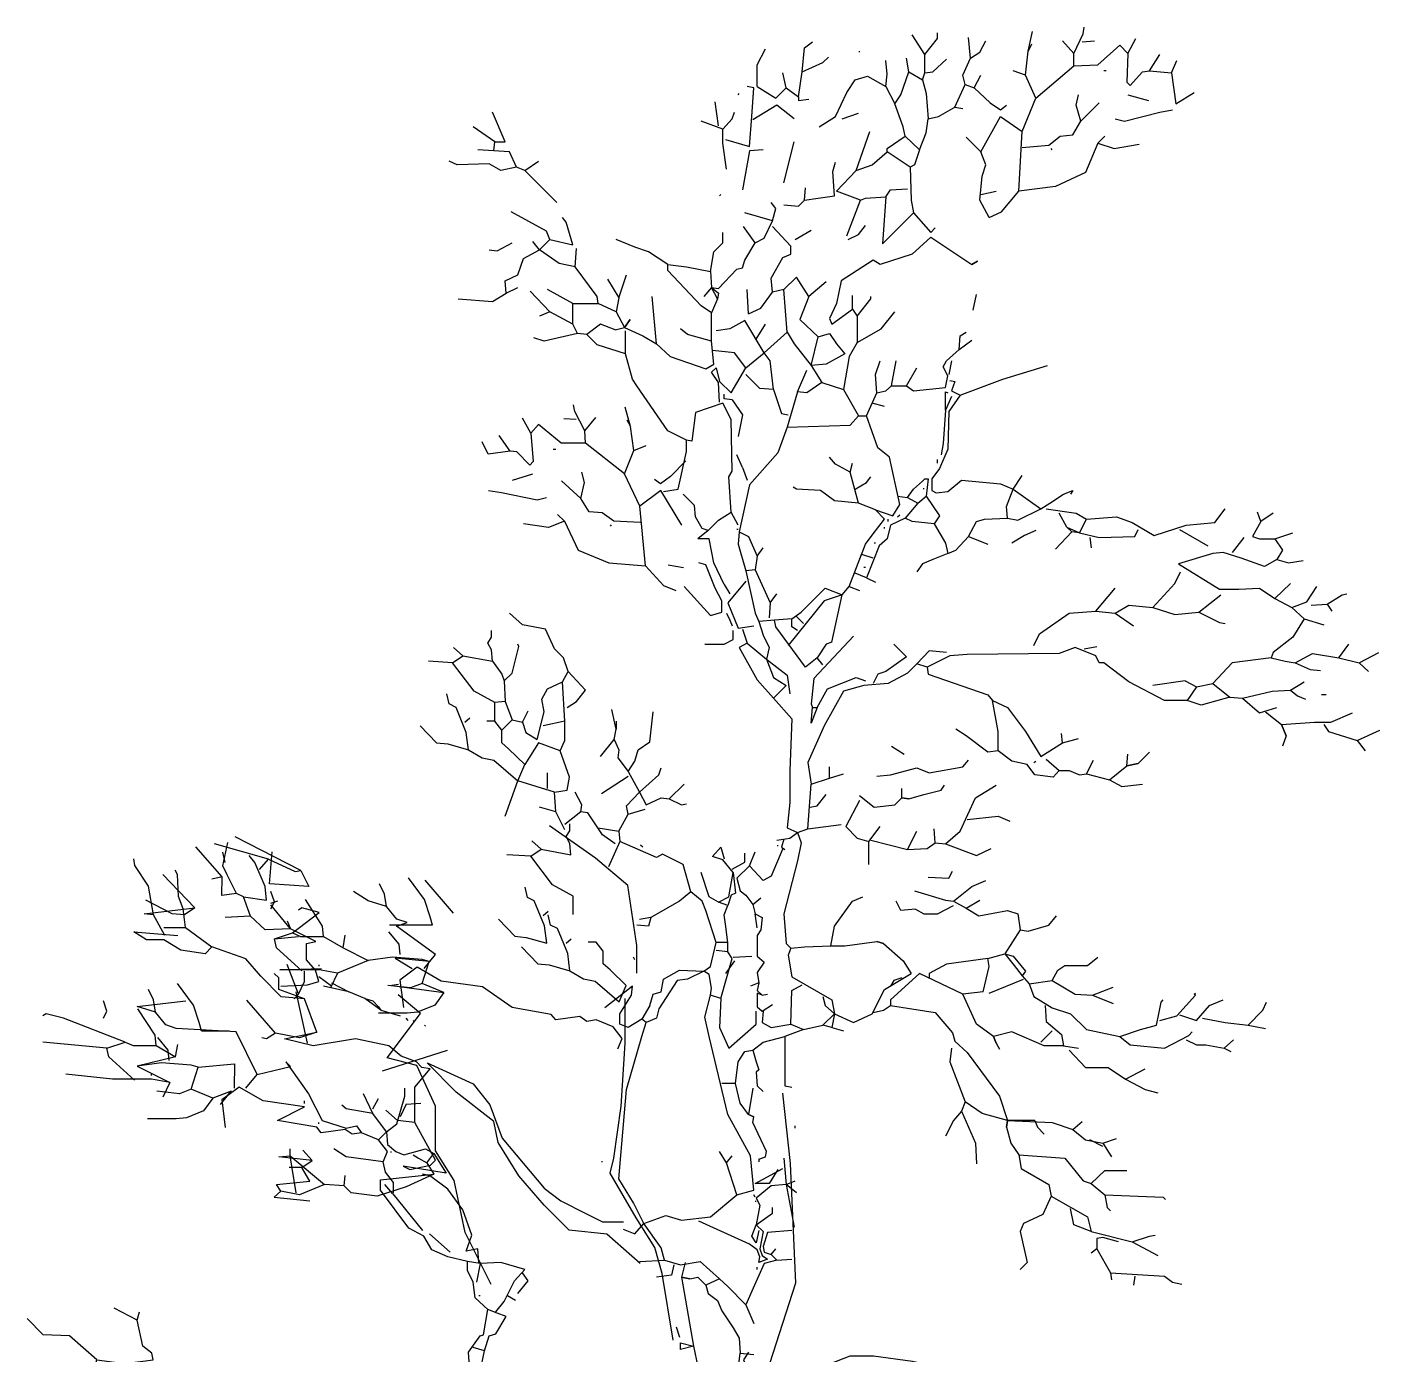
# Model space of a CAD drawing. Header units: metres. Extents: x -4.2 to 3.2, y 0 to 12.2.
# Drawn here: x -3.1 to 2.5, y 6.7 to 12.2 of the extents above; entities that cross this region are included whole.
import ezdxf

# ---------------------------------------------------------------- set-up
doc = ezdxf.new("R2010")
doc.units = ezdxf.units.M

msp = doc.modelspace()

# ---------------------------------------------------------------- linework, layer by layer
at = {"flags": 128}
for points in [[(0.5496, 12.0124), (0.6065, 11.9796), (0.6165, 12.0081), (0.6165, 12.0835), (0.5638, 12.1647)], [(0.6065, 11.9796), (0.6222, 11.9227), (0.6307, 11.8173), (0.6734, 11.8273), (0.7404, 11.8657), (0.7831, 11.9597), (0.7731, 11.9981), (0.8059, 12.0693), (0.7973, 12.1547)], [(0.6165, 12.0835), (0.6692, 12.1505), (0.6692, 12.1732)], [(1.0337, 11.9981), (1.0436, 12.0978), (1.0621, 12.1789)], [(1.233, 12.0878), (1.2714, 12.169), (1.2757, 12.1974)], [(-0.0769, 11.9511), (-0.0769, 12.0408), (-0.0427, 12.1078)], [(0.0427, 11.9454), (0.094, 11.9084), (0.1082, 12.0124), (0.1182, 12.112), (0.1509, 12.1362)], [(0.346, 12.0935), (0.346, 12.0978)], [(0.8059, 12.0693), (0.8443, 12.0935), (0.8685, 12.1405)], [(1.0579, 12.1263), (1.0436, 12.0978)], [(1.0764, 11.9027), (1.233, 12.0366), (1.233, 12.0878), (1.186, 12.1405)], [(1.233, 12.0366), (1.3326, 12.0408), (1.4238, 12.122), (1.4565, 12.0878), (1.4893, 12.1505)], [(1.2672, 12.1362), (1.3184, 12.1405)], [(0.1082, 12.0124), (0.1936, 12.0508), (0.2178, 12.0736)], [(0.1794, 11.7846), (0.2463, 11.8273), (0.2933, 11.9269), (0.3275, 11.9796), (0.3787, 11.9938), (0.4556, 11.9511), (0.4599, 12.0024), (0.4556, 12.0593)], [(0.4556, 11.9511), (0.4926, 11.8799), (0.5168, 11.917), (0.5496, 12.0124), (0.541, 12.0693)], [(0.6165, 12.0081), (0.6492, 12.0124), (0.7062, 12.065)], [(1.4565, 12.0878), (1.4522, 11.9696), (1.4665, 11.9554), (1.5177, 12.0124), (1.5462, 12.0166), (1.5889, 12.0835)], [(1.5462, 12.0166), (1.6373, 12.0081), (1.6601, 12.0593)], [(-0.0769, 11.9511), (0, 11.9027), (0.0427, 11.9454), (0.0285, 12.0081)], [(0.7831, 11.9597), (0.8201, 11.9454), (0.8486, 11.9981)], [(0.9297, 11.8273), (1.0194, 11.766), (1.0764, 11.9027), (1.0337, 11.9981), (0.9824, 12.0166)], [(1.3668, 12.0166), (1.3569, 12.0166)], [(1.6373, 12.0081), (1.6558, 11.8799), (1.7313, 11.9269)], [(-0.2093, 11.7319), (-0.1096, 11.7034), (-0.0997, 11.8273), (-0.0911, 11.9454), (-0.1196, 11.9511)], [(0.8201, 11.9454), (0.887, 11.8842), (0.9297, 11.8557), (0.9539, 11.8743)], [(-0.2378, 11.7888), (-0.252, 11.8885)], [(-0.1566, 11.917), (-0.1523, 11.9227)], [(0.0755, 11.8173), (0.0043, 11.8743), (-0.0954, 11.813)], [(0.094, 11.9084), (0.094, 11.8942), (0.1367, 11.8985)], [(0.3317, 11.6037), (0.3987, 11.6279), (0.4599, 11.6806), (0.4599, 11.6949), (0.5353, 11.7461), (0.5268, 11.7846), (0.4926, 11.8799)], [(1.0194, 11.6991), (1.1291, 11.7091), (1.176, 11.7461), (1.2287, 11.7518), (1.2615, 11.8088), (1.243, 11.8743), (1.2529, 11.917)], [(1.2615, 11.8088), (1.3383, 11.8842)], [(1.4565, 11.917), (1.5419, 11.8942)], [(-1.1632, 11.7233), (-1.1205, 11.7233), (-1.1732, 11.8458)], [(-0.2193, 11.7746), (-0.1808, 11.8173), (-0.1709, 11.8458)], [(0.2748, 11.8173), (0.3417, 11.8415)], [(0.5353, 11.7461), (0.5937, 11.6892), (0.6222, 11.7604), (0.6307, 11.8173)], [(0.7404, 11.8657), (0.7731, 11.86)], [(0.8486, 11.6806), (0.9297, 11.8273)], [(1.4038, 11.8173), (1.4423, 11.8088), (1.5889, 11.8458), (1.6416, 11.8557)], [(-1.1675, 11.6849), (-1.1632, 11.7233), (-1.2529, 11.7846)], [(-0.205, 11.6094), (-0.2193, 11.7176), (-0.2193, 11.7746), (-0.309, 11.8088)], [(0.2506, 11.5183), (0.3317, 11.6037), (0.3887, 11.766)], [(0.8827, 11.4101), (0.934, 11.4329), (1.0052, 11.5183), (1.0194, 11.766)], [(0.0327, 11.5525), (0.0755, 11.7233)], [(0.8827, 11.4101), (0.8443, 11.4813), (0.8543, 11.581), (0.8685, 11.6279), (0.8486, 11.6806), (0.7873, 11.7418)], [(1.3326, 11.7176), (1.2814, 11.5952), (1.1575, 11.5382), (1.0052, 11.5183)], [(1.3611, 11.7461), (1.3326, 11.7176), (1.3996, 11.6949), (1.5035, 11.7134)], [(-1.0735, 11.618), (-1.102, 11.6806), (-1.2344, 11.6892)], [(-0.0527, 11.6892), (-0.1096, 11.6849), (-0.1381, 11.524)], [(0.5553, 11.618), (0.4599, 11.6806)], [(0.5937, 11.6892), (0.5738, 11.6279), (0.5553, 11.618), (0.5595, 11.4813), (0.5695, 11.4286), (0.6407, 11.3475), (0.6592, 11.3674)], [(1.1433, 11.6892), (1.139, 11.6949)], [(-0.9069, 11.4713), (-0.9454, 11.5098), (-1.0394, 11.6037), (-1.0735, 11.618), (-1.139, 11.6037), (-1.1874, 11.6322), (-1.3198, 11.6279), (-1.3526, 11.6422)], [(-1.0394, 11.6037), (-0.9824, 11.6422)], [(0.1182, 11.4813), (0.1751, 11.4898), (0.242, 11.4998), (0.2363, 11.5995), (0.2463, 11.6379)], [(-0.2335, 11.4998), (-0.2278, 11.5041)], [(0.0327, 11.4614), (0.094, 11.4571), (0.1182, 11.4813), (0.1224, 11.5325)], [(0.2933, 11.3332), (0.3502, 11.4813), (0.2506, 11.5183)], [(0.3502, 11.4813), (0.3702, 11.4898), (0.4556, 11.4955), (0.4741, 11.524), (0.5453, 11.5283)], [(0.4556, 11.4955), (0.4414, 11.3005), (0.5695, 11.4286)], [(0.8486, 11.5041), (0.9112, 11.5183)], [(-0.9781, 11.2763), (-0.9354, 11.319), (-0.9497, 11.3532), (-1.0963, 11.4329)], [(-0.0854, 11.3047), (-0.0484, 11.3247), (-0.0142, 11.3959), (-0.1281, 11.4286)], [(-0.0142, 11.3959), (0, 11.4471), (-0.0199, 11.4713)], [(-0.9354, 11.319), (-0.84, 11.2962), (-0.8685, 11.3902), (-0.8827, 11.4101)], [(-0.2705, 11.1866), (-0.2662, 11.1197), (-0.2378, 11.1154), (-0.1623, 11.1965), (-0.1381, 11.2008), (-0.1281, 11.2336), (-0.0854, 11.3047), (-0.1338, 11.3717)], [(-0.1139, 11.0114), (-0.0626, 11.0342), (-0.0142, 11.1011), (-0.0199, 11.1581), (0.0285, 11.2435), (0.0612, 11.2578), (0.0612, 11.2905), (-0.0142, 11.3717)], [(0.299, 11.319), (0.3417, 11.3389), (0.3702, 11.3759)], [(-0.2662, 10.8975), (-0.2662, 11.0157), (-0.309, 11.0442), (-0.4471, 11.1908), (-0.4471, 11.215), (-0.5268, 11.2677), (-0.5837, 11.2862), (-0.6606, 11.319)], [(-0.4471, 11.215), (-0.3702, 11.2051), (-0.2705, 11.1866), (-0.2563, 11.2677), (-0.2193, 11.3047), (-0.2193, 11.3475)], [(0.0797, 11.319), (0.1466, 11.3574)], [(0.6407, 11.3289), (0.5638, 11.2578), (0.4314, 11.215), (0.4029, 11.2336), (0.2705, 11.1481), (0.2506, 11.0542), (0.2221, 10.9915), (0.2321, 10.9687), (0.3175, 11.03), (0.3175, 11.0869)], [(0.6407, 11.3289), (0.8115, 11.215), (0.8343, 11.2293), (0.8115, 11.215)], [(-1.3156, 11.0727), (-1.1732, 11.0627), (-1.1162, 11.0969), (-1.1205, 11.1481), (-1.0678, 11.1723), (-1.045, 11.2393), (-0.9781, 11.2763), (-1.0066, 11.3104)], [(-1.1874, 11.2763), (-1.1533, 11.272), (-1.092, 11.3047)], [(-0.84, 11.0542), (-0.7361, 11.0542), (-0.7404, 11.0826), (-0.8315, 11.2051), (-0.897, 11.2193), (-0.9781, 11.2763)], [(-0.8315, 11.2051), (-0.8258, 11.282)], [(-0.6976, 11.1538), (-0.6507, 11.0769), (-0.6179, 11.1723)], [(0.0327, 11.1111), (0.0854, 11.1624)], [(0.1367, 11.0826), (0.0854, 11.1624)], [(0.2079, 11.1439), (0.1367, 11.0826), (0.0997, 10.9872), (0.1751, 10.9161), (0.2221, 10.9303), (0.2506, 10.8876), (0.2848, 10.8449), (0.2079, 10.8022), (0.1466, 10.7979), (0.1894, 10.7267), (0.2791, 10.6982)], [(-1.1162, 11.0969), (-1.0678, 11.1197)], [(-0.9354, 11.02), (-1.0166, 11.1054)], [(-0.84, 10.9687), (-0.84, 11.0542), (-0.9454, 11.1111)], [(-0.2662, 11.1197), (-0.299, 11.0826)], [(-0.2662, 11.1197), (-0.2378, 11.0969), (-0.242, 11.0727), (-0.2662, 11.0157)], [(-0.242, 11.0727), (-0.2662, 11.1197)], [(-0.1139, 11.0114), (-0.1196, 11.1111)], [(0.047, 10.9346), (0.0327, 11.1111), (-0.0142, 11.1011)], [(0.8158, 11.0257), (0.8301, 11.0912)], [(-0.6606, 11.02), (-0.7361, 11.0542)], [(-0.6507, 11.0769), (-0.6606, 11.02), (-0.6265, 10.9545), (-0.6037, 10.9872), (-0.6265, 10.9545), (-0.551, 10.9203), (-0.494, 10.8876), (-0.5126, 11.0826)], [(0.3175, 11.03), (0.336, 11.0015), (0.393, 11.0727), (0.393, 11.0826)], [(-0.8215, 10.9303), (-0.84, 10.9687), (-0.9354, 11.02), (-0.9781, 11.0015)], [(-0.1239, 10.7879), (-0.0484, 10.8491), (-0.1281, 10.983), (-0.1908, 10.9488), (-0.2477, 10.9403)], [(0.336, 11.0015), (0.336, 10.8919), (0.4357, 10.9488), (0.4926, 11.02)], [(-0.4656, 10.2754), (-0.4044, 10.2853), (-0.3702, 10.4419), (-0.3702, 10.4889), (-0.4471, 10.5274), (-0.5752, 10.7125), (-0.5937, 10.7409), (-0.6222, 10.8449), (-0.7404, 10.8833), (-0.7831, 10.926), (-0.8215, 10.9303), (-0.9596, 10.8975), (-1.0023, 10.9118)], [(-0.6649, 10.9445), (-0.7261, 10.9687), (-0.7831, 10.926)], [(-0.6649, 10.9445), (-0.6265, 10.9545)], [(-0.6222, 10.8449), (-0.6222, 10.9403)], [(-0.494, 10.8876), (-0.4371, 10.8349), (-0.2904, 10.7836), (-0.2563, 10.8022), (-0.2662, 10.8975), (-0.3659, 10.926), (-0.3944, 10.9488)], [(-0.0812, 10.9061), (-0.0427, 10.9687)], [(0.047, 10.9346), (-0.0484, 10.8491)], [(0.047, 10.9346), (0.0755, 10.8876), (0.1466, 10.7979)], [(0.541, 10.7125), (0.5695, 10.6925), (0.7019, 10.7068), (0.7119, 10.7552), (0.692, 10.7922), (0.7062, 10.8164), (0.7589, 10.8634), (0.7631, 10.9203), (0.7873, 10.9346)], [(0.1466, 10.7979), (0.1751, 10.9161)], [(0.336, 10.8919), (0.3033, 10.8349), (0.2791, 10.6982), (0.3417, 10.5886), (0.3745, 10.5886), (0.4172, 10.684), (0.4129, 10.7594), (0.4314, 10.8164)], [(0.7589, 10.8634), (0.8115, 10.9018)], [(-0.2335, 10.6455), (-0.2378, 10.7267), (-0.2662, 10.7694), (-0.2477, 10.7879), (-0.2335, 10.731), (-0.1851, 10.684), (-0.1239, 10.7879), (-0.1709, 10.8491), (-0.262, 10.8591)], [(-0.01, 10.6982), (-0.0242, 10.8164), (-0.0484, 10.8491)], [(0.4172, 10.684), (0.4556, 10.6925), (0.4784, 10.7125), (0.4983, 10.8164)], [(0.7261, 10.8164), (0.7162, 10.7594)], [(-0.01, 10.6982), (-0.0669, 10.7025), (-0.1239, 10.7594)], [(0.0897, 10.6883), (0.1281, 10.7779)], [(0.4784, 10.7125), (0.541, 10.7125), (0.5837, 10.7879)], [(0.7204, 10.7352), (0.7404, 10.731), (0.7261, 10.6925), (0.7631, 10.674), (0.9397, 10.7409), (1.1248, 10.7979)], [(-0.01, 10.6982), (0.0228, 10.5986), (0.0513, 10.5929)], [(0.1894, 10.7267), (0.1281, 10.684), (0.0897, 10.6883), (0.047, 10.5416), (0.3075, 10.5501), (0.3417, 10.5886)], [(-0.2805, 10.1145), (-0.2378, 10.1572), (-0.1851, 10.1899), (-0.1951, 10.3366), (-0.1808, 10.3608), (-0.1851, 10.5743), (-0.2193, 10.6413), (-0.3332, 10.6028), (-0.3474, 10.4847), (-0.3702, 10.4889)], [(-0.1808, 10.6555), (-0.2136, 10.6598), (-0.2136, 10.6783)], [(-0.1808, 10.6555), (-0.1381, 10.5929), (-0.1566, 10.5032)], [(0.4499, 10.627), (0.3987, 10.6413)], [(0.7631, 10.674), (0.7162, 10.6071), (0.7119, 10.4505), (0.6777, 10.3708), (0.645, 10.328), (0.645, 10.2796), (0.6635, 10.2711), (0.7119, 10.2754), (0.7688, 10.3223), (0.9297, 10.3081), (0.9824, 10.2853), (1.0194, 10.3423)], [(0.7261, 10.6697), (0.7019, 10.6128), (0.692, 10.4747), (0.6834, 10.4277)], [(0.7019, 10.6128), (0.7019, 10.6883), (0.7119, 10.684)], [(-0.7907, 10.5273), (-0.8325, 10.6068), (-0.838, 10.6351)], [(-0.5878, 10.4461), (-0.6019, 10.5452), (-0.6238, 10.6256)], [(0.4129, 10.1999), (0.4841, 10.1757), (0.5126, 10.2227), (0.4698, 10.4177), (0.4214, 10.4562), (0.3745, 10.5886)], [(-0.7885, 10.4761), (-0.8883, 10.4762), (-0.9827, 10.5535), (-1.014, 10.518), (-1.0494, 10.5792)], [(-0.8268, 10.5743), (-0.8782, 10.5764)], [(-0.6264, 10.349), (-0.7885, 10.4761), (-0.7907, 10.5273), (-0.7459, 10.5819)], [(-0.6173, 10.5731), (-0.6019, 10.5452)], [(0.047, 10.5416), (0.0085, 10.4362), (-0.1096, 10.3038), (-0.1523, 10.1088), (-0.1139, 10.0903), (-0.0769, 10.0091), (-0.0527, 10.0433)], [(-1.1006, 10.4431), (-1.1913, 10.4307), (-1.2162, 10.481)], [(-1.014, 10.518), (-1.0048, 10.4001), (-1.0184, 10.3852), (-1.072, 10.44), (-1.1006, 10.4431), (-1.1461, 10.5081)], [(-0.9214, 10.4506), (-0.9114, 10.451)], [(-0.4767, 10.2797), (-0.5638, 10.2148), (-0.6264, 10.349), (-0.5878, 10.4461), (-0.5373, 10.4667)], [(-0.1381, 10.375), (-0.1381, 10.375), (-0.1623, 10.4277)], [(0.3417, 10.2284), (0.3075, 10.3565), (0.2463, 10.3893), (0.2221, 10.4177)], [(-0.3722, 10.4024), (-0.4365, 10.3384), (-0.4779, 10.3082), (-0.5029, 10.3257)], [(-0.1381, 10.375), (-0.1196, 10.3223)], [(0.3075, 10.3565), (0.3175, 10.3935)], [(0.6692, 10.3935), (0.6692, 10.4078)], [(-1.0068, 10.3473), (-1.0912, 10.3209)], [(-0.8074, 10.2473), (-0.8874, 10.3195)], [(-0.561, 10.148), (-0.6709, 10.1533), (-0.7194, 10.1883), (-0.7723, 10.1918), (-0.8074, 10.2473), (-0.7917, 10.3135), (-0.8034, 10.3558)], [(0.3275, 10.2853), (0.3745, 10.3138), (0.393, 10.3366)], [(0.5026, 10.2568), (0.5453, 10.2512), (0.5695, 10.2853), (0.6065, 10.3181), (0.6165, 10.328), (0.6307, 10.328), (0.6222, 10.2568), (0.6777, 10.1757), (0.6549, 10.1429), (0.7019, 10.0618), (0.7119, 10.0191), (0.7446, 10.0333), (0.7973, 10.0903), (0.8301, 10.1515), (0.8628, 10.1615), (0.9582, 10.1657), (0.9539, 10.2141), (0.9824, 10.2853)], [(-0.95, 10.2499), (-0.9881, 10.2397), (-1.1361, 10.2706), (-1.1892, 10.2783)], [(-0.3895, 10.1366), (-0.4767, 10.2797)], [(-0.2805, 10.1145), (-0.3047, 10.123), (-0.3332, 10.1714), (-0.3374, 10.2184), (-0.3844, 10.2654)], [(0.0655, 9.7486), (0.1039, 9.777), (0.2036, 9.8767), (0.2748, 9.8482), (0.3033, 9.8824), (0.3702, 10.0575), (0.4029, 10.1002), (0.4499, 10.1615), (0.4129, 10.1999), (0.3417, 10.2284), (0.242, 10.2369), (0.1851, 10.2796), (0.0854, 10.2853), (0.0712, 10.2939)], [(0.5453, 10.2512), (0.588, 10.2284), (0.6222, 10.2568)], [(0.6122, 10.2853), (0.6122, 10.2896)], [(0.9824, 10.2853), (1.0963, 10.2042), (1.1333, 10.2284), (1.1903, 10.2654), (1.2287, 10.2796), (1.2187, 10.2654)], [(-0.4123, 9.8649), (-0.4645, 9.8855), (-0.5392, 9.9679), (-0.5638, 10.2148)], [(0.588, 10.2284), (0.5353, 10.1657)], [(0.9582, 10.1657), (1.0009, 10.1572), (1.0963, 10.2042)], [(1.1191, 10.2042), (1.1191, 10.2042), (1.243, 10.1857), (1.2857, 10.1615), (1.4095, 10.1714), (1.475, 10.1472), (1.5661, 10.0945), (1.6986, 10.1373), (1.8167, 10.1472), (1.8594, 10.2042)], [(-0.9044, 10.1806), (-0.8747, 10.1533), (-0.9406, 10.1277), (-1.0452, 10.1419)], [(-0.8747, 10.1533), (-0.8184, 10.0331), (-0.6922, 9.9814), (-0.5392, 9.9679)], [(-0.6843, 10.1328), (-0.6803, 10.1387)], [(-0.1566, 10.1373), (-0.1851, 10.1899)], [(0.6549, 10.1429), (0.5638, 10.1515), (0.5353, 10.1657), (0.4741, 10.1373), (0.4599, 10.0803), (0.4271, 10.0518), (0.3745, 9.9194), (0.4129, 9.9009)], [(0.4641, 10.1515), (0.4641, 10.1615)], [(0.5026, 10.1714), (0.5126, 10.18)], [(1.2045, 10.1287), (1.1718, 10.1857)], [(1.2045, 10.1287), (1.2572, 10.1045), (1.2857, 10.1615)], [(2.0588, 10.1857), (2.0075, 10.1515), (1.9733, 10.0903), (2.0018, 10.0803), (2.0645, 10.0803), (2.1399, 10.1045)], [(2.0075, 10.1515), (1.9933, 10.1899)], [(-0.2805, 10.1145), (-0.2805, 10.1145), (-0.3232, 10.0803)], [(-0.2563, 9.9806), (-0.2563, 9.9806), (-0.2762, 10.0803), (-0.3232, 10.0803)], [(-0.1566, 10.1187), (-0.1623, 10.1187)], [(-0.1523, 10.1088), (-0.1566, 10.0575), (-0.1239, 9.9479)], [(0.4499, 10.123), (0.4499, 10.1287)], [(0.7973, 10.0903), (0.877, 10.0575)], [(1.0764, 10.1145), (1.0294, 10.0945), (0.9767, 10.0618)], [(1.2572, 10.1045), (1.2244, 10.1088), (1.1575, 10.0376)], [(1.2244, 10.1088), (1.2045, 10.1287)], [(1.2572, 10.1045), (1.3383, 10.086), (1.485, 10.0903), (1.4992, 10.1187)], [(1.2999, 10.086), (1.3042, 10.0433)], [(1.6701, 10.1187), (1.7883, 10.0518)], [(1.9363, 10.086), (1.8879, 10.0234)], [(2.0645, 10.0803), (2.0972, 10.0333), (2.073, 9.9949), (2.1214, 9.9806), (2.1826, 9.9906)], [(0.4129, 10.0618), (0.4072, 10.0618)], [(-0.3821, 9.9602), (-0.4453, 9.9718)], [(-0.3801, 9.8824), (-0.2705, 9.7628), (-0.2235, 9.777), (-0.2235, 9.824), (-0.252, 9.8767), (-0.2904, 9.9721), (-0.3189, 9.9806)], [(-0.2136, 9.8909), (-0.2136, 9.8909), (-0.2563, 9.9806)], [(-0.0769, 10.0091), (-0.0854, 9.9522), (-0.0242, 9.8155), (0.0043, 9.8525)], [(0.4029, 10.0006), (0.3559, 10.0148)], [(0.7119, 10.0191), (0.6492, 9.9949), (0.6065, 9.9764), (0.5837, 9.9436)], [(2.073, 9.9949), (2.0218, 9.9664), (1.9264, 10.0006), (1.8509, 10.0234), (1.8082, 10.0191), (1.6658, 9.9764), (1.8367, 9.8724), (1.9164, 9.8724), (2.0018, 9.8767), (2.0645, 9.834), (2.13, 9.8952)], [(-0.0854, 9.9522), (-0.1239, 9.9479), (-0.0854, 9.7728), (-0.0712, 9.7386)], [(0.3745, 9.9194), (0.3275, 9.9379)], [(0.3702, 9.9621), (0.3645, 9.9621)], [(1.3241, 9.7813), (1.4038, 9.7728), (1.4608, 9.8055), (1.5605, 9.7955), (1.6516, 9.8952), (1.6744, 9.9436)], [(-0.2136, 9.8909), (-0.1908, 9.8525)], [(-0.1239, 9.9052), (-0.1993, 9.8155), (-0.1566, 9.7101), (-0.0911, 9.7201)], [(0.3033, 9.8824), (0.346, 9.8667)], [(1.0678, 9.6389), (1.0906, 9.6873), (1.2145, 9.7728), (1.3241, 9.7813), (1.4038, 9.8767)], [(2.0645, 9.834), (2.1357, 9.7955), (2.1969, 9.8198), (2.2396, 9.8824)], [(-0.0242, 9.8155), (-0.0285, 9.7528)], [(0.2321, 9.6532), (0.2748, 9.8482), (0.1993, 9.824), (0.0513, 9.6389)], [(1.5605, 9.7955), (1.6516, 9.7671), (1.7512, 9.777), (1.8409, 9.8482)], [(2.2154, 9.8055), (2.2823, 9.8098), (2.3435, 9.8482), (2.3635, 9.8525)], [(2.2823, 9.8098), (2.3008, 9.7813)], [(-1.0493, 9.3214), (-1.0351, 9.2787), (-0.9881, 9.2502), (-0.9596, 9.3641), (-0.9682, 9.4168), (-0.9454, 9.4595), (-0.8827, 9.488), (-0.86, 9.5307), (-0.8785, 9.5877), (-0.9169, 9.6247), (-0.9539, 9.7058), (-1.0493, 9.7244), (-1.102, 9.7728)], [(-0.205, 9.7728), (-0.1908, 9.7443), (-0.1808, 9.7201)], [(0.1936, 9.5592), (0.1709, 9.5877), (0.1224, 9.5492), (0, 9.7158), (-0.0057, 9.7443), (-0.0712, 9.7386), (-0.0527, 9.6816), (-0.0285, 9.6304), (-0.0384, 9.582), (0.047, 9.5165), (0.057, 9.4396)], [(0.0897, 9.7016), (0.0655, 9.7158), (0.0655, 9.7486), (-0.0057, 9.7443)], [(0.1139, 9.7301), (0.0854, 9.7585)], [(1.4038, 9.7728), (1.4807, 9.7201)], [(1.7512, 9.777), (1.8367, 9.7343), (1.8594, 9.7301)], [(2.1869, 9.7486), (2.1399, 9.6731), (2.0588, 9.6105), (2.0502, 9.5877), (2.1072, 9.5734), (2.1499, 9.5677), (2.2211, 9.6062), (2.3293, 9.5877), (2.372, 9.6446)], [(2.1357, 9.7955), (2.1869, 9.7486), (2.2681, 9.7244)], [(-1.2956, 9.5962), (-1.1732, 9.5734), (-1.1775, 9.6204), (-1.1917, 9.6489), (-1.1775, 9.6731), (-1.1775, 9.7016)], [(-0.2947, 9.6446), (-0.2136, 9.6446), (-0.1765, 9.6631), (-0.1765, 9.7016)], [(-0.1381, 9.7058), (-0.1196, 9.6489), (-0.0384, 9.582), (-0.01, 9.5065), (0.0427, 9.4738)], [(-1.1732, 9.5734), (-1.1347, 9.5208), (-1.1248, 9.4923), (-1.092, 9.525), (-1.0636, 9.6347), (-1.0678, 9.6446)], [(-0.1196, 9.6489), (-0.1523, 9.6304), (-0.0769, 9.4966), (-0.01, 9.4211)], [(0.3218, 9.6774), (0.1566, 9.5023), (0.1466, 9.3969), (0.1509, 9.3827), (0.1709, 9.3827), (0.2136, 9.4595), (0.3317, 9.5065), (0.3702, 9.4923)], [(0.2321, 9.6532), (0.2079, 9.6446), (0.1709, 9.5877)], [(0.541, 9.5919), (0.4884, 9.6446)], [(1.2757, 9.6247), (1.3284, 9.6347)], [(-1.3383, 9.5677), (-1.2956, 9.5962), (-1.3341, 9.6304)], [(0.541, 9.5919), (0.4556, 9.5307), (0.4214, 9.5208), (0.4029, 9.4823)], [(0.7062, 9.6105), (0.635, 9.6162), (0.5837, 9.5635)], [(1.8794, 9.4254), (1.7598, 9.3926), (1.7028, 9.4111), (1.6089, 9.4111), (1.4608, 9.488), (1.3569, 9.5677), (1.3383, 9.5677), (1.3241, 9.5962), (1.2387, 9.6304), (1.1718, 9.6062), (0.7916, 9.6019), (0.7204, 9.5962), (0.6265, 9.5492), (0.6307, 9.5208), (0.877, 9.4353), (0.897, 9.4111), (0.9582, 9.3827), (1.0337, 9.283), (1.0963, 9.1791), (1.186, 9.236), (1.1817, 9.2744)], [(2.0502, 9.5877), (1.8879, 9.5677), (1.8082, 9.4823), (1.8794, 9.4254), (1.9306, 9.4211), (2.0545, 9.4496), (2.13, 9.4538), (2.1869, 9.488)], [(2.3293, 9.5877), (2.4147, 9.5677), (2.4959, 9.6105)], [(-1.1632, 9.3257), (-1.1632, 9.4026), (-1.2486, 9.4496), (-1.3383, 9.5677), (-1.438, 9.5734)], [(-0.8642, 9.3827), (-0.8258, 9.4069), (-0.7888, 9.4538), (-0.86, 9.5307)], [(0.6265, 9.5492), (0.5837, 9.5635), (0.5453, 9.525), (0.4641, 9.4823), (0.3645, 9.4738), (0.2791, 9.4496), (0.1993, 9.3072), (0.1324, 9.1548), (0.1466, 9.0652), (0.2221, 9.0894), (0.2221, 9.1363)], [(2.1499, 9.5677), (2.2111, 9.5393), (2.2538, 9.535)], [(2.4147, 9.5677), (2.4532, 9.5307)], [(-1.1248, 9.4923), (-1.1205, 9.4069), (-1.092, 9.3314), (-1.0493, 9.3214), (-1.0251, 9.3684)], [(-0.8742, 9.3257), (-0.8827, 9.488)], [(0.0427, 9.4738), (-0.01, 9.4211), (0.0655, 9.3357), (0.057, 9.1221), (0.057, 8.9897), (0.047, 8.8843), (0.0897, 8.8658), (0.1324, 8.8801), (0.1466, 9.0652)], [(1.6943, 9.4923), (1.5605, 9.4738)], [(1.6943, 9.4923), (1.7413, 9.4681), (1.8082, 9.4823)], [(1.7413, 9.4681), (1.7028, 9.4111)], [(-1.4722, 9.3072), (-1.4053, 9.236), (-1.3583, 9.2317), (-1.2729, 9.2075), (-1.2814, 9.2787), (-1.3241, 9.3827), (-1.3526, 9.3969), (-1.3625, 9.4396)], [(0.9198, 9.2033), (0.9198, 9.283), (0.897, 9.4111)], [(1.9306, 9.4211), (2.0018, 9.3599), (2.073, 9.3827)], [(2.13, 9.4538), (2.1584, 9.4311), (2.1926, 9.4168)], [(2.278, 9.4353), (2.2581, 9.4353)], [(-1.1205, 9.4069), (-1.1632, 9.4026)], [(-0.7261, 9.1791), (-0.6692, 9.2502), (-0.6606, 9.293), (-0.6791, 9.3741)], [(-0.6692, 9.2502), (-0.6507, 9.2075), (-0.6549, 9.1748), (-0.6122, 9.1178), (-0.5837, 9.1605), (-0.5695, 9.2075), (-0.5225, 9.2403), (-0.5083, 9.3641)], [(0.1709, 9.3827), (0.1466, 9.3172), (0.1509, 9.3827)], [(2.026, 9.3641), (2.0929, 9.3115), (2.2296, 9.3214), (2.2965, 9.3214), (2.3862, 9.3599)], [(-1.2871, 9.3214), (-1.2672, 9.3399)], [(-1.2729, 9.2075), (-1.2159, 9.1748), (-1.1675, 9.1648), (-1.0678, 9.0794), (-1.0394, 9.1463), (-1.1063, 9.2118), (-1.1347, 9.236), (-1.1347, 9.2887), (-1.1632, 9.3257), (-1.196, 9.3257)], [(-1.1347, 9.2887), (-1.092, 9.3314)], [(-0.8927, 9.2033), (-0.8742, 9.246), (-0.8742, 9.3257), (-0.9639, 9.3072)], [(-0.6606, 9.3257), (-0.6606, 9.293)], [(2.0929, 9.3115), (2.1115, 9.2645), (2.0972, 9.2218)], [(2.1115, 9.2645), (2.0929, 9.3115)], [(2.2681, 9.3115), (2.2866, 9.283), (2.4062, 9.246), (2.5001, 9.2887)], [(1.1718, 9.1221), (1.1476, 9.0936), (1.0721, 9.1036), (1.0394, 9.1463), (0.9767, 9.1605), (0.9198, 9.2033), (0.877, 9.1976), (0.7873, 9.2645), (0.7446, 9.293)], [(1.186, 9.236), (1.2529, 9.2545)], [(2.4062, 9.246), (2.4389, 9.2033)], [(-0.9169, 9.0324), (-0.8642, 9.0409), (-0.8543, 9.0936), (-0.8927, 9.2033), (-0.9824, 9.236), (-1.0394, 9.1463)], [(0.4784, 9.2218), (0.5311, 9.189)], [(1.2857, 9.1079), (1.3811, 9.0837), (1.4522, 9.1406), (1.4565, 9.189)], [(1.4522, 9.1406), (1.4992, 9.1506), (1.5462, 9.1976)], [(-0.6122, 9.1178), (-0.5652, 9.0324), (-0.4841, 9.1036), (-0.4755, 9.1321)], [(0.4172, 9.0979), (0.4741, 9.1036), (0.5837, 9.1321), (0.635, 9.1121), (0.7731, 9.1363), (0.7973, 9.1648)], [(1.0678, 9.1548), (1.0764, 9.1605)], [(1.1191, 9.1691), (1.1718, 9.1221), (1.2145, 9.1221), (1.2572, 9.1036), (1.2857, 9.1079), (1.3141, 9.1648)], [(1.4992, 9.1506), (1.4522, 9.1406)], [(-1.1205, 8.9327), (-1.0678, 9.0794)], [(-0.9112, 8.9513), (-0.9169, 9.0324), (-1.0678, 9.0794)], [(-0.9454, 9.0466), (-0.9454, 9.1121)], [(-0.7219, 9.0267), (-0.6122, 9.0979)], [(0.2221, 9.0894), (0.2791, 9.1079)], [(1.3811, 9.0837), (1.4323, 9.0552), (1.5177, 9.0652)], [(-0.8073, 8.9513), (-0.803, 8.9797), (-0.8315, 9.0324)], [(-0.7361, 8.8843), (-0.6507, 8.8701), (-0.6122, 8.9413), (-0.6179, 8.9755), (-0.5652, 9.0324)], [(-0.5652, 9.0324), (-0.5368, 8.9797), (-0.4755, 9.0082), (-0.4414, 9.0039), (-0.3801, 9.0652)], [(0.1424, 8.9698), (0.1709, 8.9755), (0.2079, 9.0224)], [(0.346, 9.0182), (0.4072, 8.9698), (0.4926, 8.9797), (0.5211, 9.0082), (0.5211, 9.0466)], [(0.5211, 9.0082), (0.5496, 9.0039), (0.6122, 9.0224), (0.6834, 9.0409), (0.6976, 9.0609)], [(0.6592, 8.8231), (0.7019, 8.8188), (0.7631, 8.8701), (0.8258, 9.0082), (0.9112, 9.0609)], [(-0.8742, 8.8758), (-0.9112, 8.9513), (-0.9781, 8.9698)], [(-0.6122, 8.9413), (-0.541, 8.9612)], [(-0.4414, 9.0039), (-0.3901, 8.9797), (-0.3702, 8.984)], [(0.346, 8.9982), (0.289, 8.89), (0.336, 8.8416), (0.3844, 8.8274), (0.4314, 8.89)], [(0.5496, 9.0039), (0.5211, 9.0082)], [(-0.6649, 8.8188), (-0.7176, 8.8559), (-0.7788, 8.947), (-0.8073, 8.9513), (-0.8742, 8.8986)], [(0.7916, 8.9185), (0.9198, 8.9327), (0.9682, 8.9128)], [(-0.9714, 8.796), (-0.849, 8.7732), (-0.8532, 8.8202), (-0.8675, 8.8486), (-0.8532, 8.8728), (-0.8532, 8.9013)], [(-0.5753, 8.2834), (-0.5753, 8.3977), (-0.6134, 8.6454), (-0.7469, 8.7597), (-0.9376, 8.8931)], [(-0.6507, 8.8701), (-0.6464, 8.8274)], [(0.0043, 8.8331), (0.057, 8.8416), (0.0897, 8.8658)], [(0.0897, 8.8658), (0.1039, 8.8231), (0.0897, 8.7477), (0.0327, 8.5284), (0.0427, 8.4059), (0.0612, 8.386), (0.1182, 8.3917), (0.2278, 8.396), (0.242, 8.4771), (0.3175, 8.5811), (0.3602, 8.5996)], [(0.1324, 8.8801), (0.2705, 8.8986)], [(0.393, 8.8331), (0.5453, 8.7946), (0.5837, 8.8701)], [(0.5453, 8.7946), (0.6265, 8.7989), (0.6592, 8.8231), (0.6549, 8.8801)], [(-2.2917, 8.6814), (-2.4013, 8.8053)], [(-2.1369, 8.7128), (-2.0998, 8.7555), (-2.3235, 8.8188)], [(-2.2323, 8.6131), (-2.2707, 8.69), (-2.2892, 8.727), (-2.2689, 8.8238)], [(-2.0998, 8.7555), (-1.9902, 8.7042), (-1.966, 8.7085), (-2.238, 8.8473)], [(-1.0141, 8.7675), (-0.9714, 8.796), (-1.0099, 8.8301)], [(-0.3517, 8.6195), (-0.3844, 8.7334), (-0.4698, 8.7761), (-0.494, 8.7619), (-0.561, 8.7904), (-0.6464, 8.8274), (-0.6934, 8.7234)], [(-0.551, 8.8046), (-0.561, 8.8131)], [(-0.2378, 8.5768), (-0.1951, 8.5996), (-0.1765, 8.6992), (-0.2193, 8.7519), (-0.262, 8.7662), (-0.2278, 8.8046), (-0.2136, 8.7562)], [(0.0285, 8.7989), (-0.0199, 8.685), (-0.0527, 8.6665), (-0.1096, 8.7277), (-0.1623, 8.6765), (-0.1481, 8.6238), (-0.1239, 8.6053), (-0.0954, 8.5668), (-0.0626, 8.5953)], [(0.0085, 8.8089), (0.0085, 8.8131)], [(0.0327, 8.8373), (0.0228, 8.8046), (0.037, 8.7946)], [(0.3844, 8.7334), (0.3844, 8.8274)], [(0.7019, 8.8188), (0.8301, 8.7704), (0.8913, 8.7989)], [(-2.5764, 8.5248), (-2.5964, 8.643), (-2.6533, 8.7284), (-2.6576, 8.7569)], [(-2.2792, 8.7413), (-2.2892, 8.784)], [(-2.2038, 8.5989), (-2.1084, 8.5846), (-2.1141, 8.6416), (-2.1568, 8.7413), (-2.1796, 8.7697)], [(-1.966, 8.7085), (-1.9333, 8.6416), (-2.0957, 8.6523), (-2.0857, 8.7847)], [(-0.839, 8.5254), (-0.839, 8.6023), (-0.9244, 8.6493), (-1.0141, 8.7675), (-1.1138, 8.7732)], [(-0.1808, 8.7135), (-0.1281, 8.742), (-0.1281, 8.7804)], [(-0.1096, 8.7277), (-0.0854, 8.7847)], [(-2.4048, 8.5529), (-2.5372, 8.691)], [(-2.5337, 8.4721), (-2.444, 8.4721), (-2.454, 8.549), (-2.4725, 8.6003), (-2.4768, 8.6914), (-2.4867, 8.7099)], [(-2.1753, 8.5192), (-2.2038, 8.5989), (-2.2323, 8.6131), (-2.2935, 8.6046), (-2.2917, 8.6814), (-2.3344, 8.6715)], [(-0.1993, 8.4102), (-0.2093, 8.4857), (-0.2136, 8.5241), (-0.1993, 8.5626), (-0.2378, 8.5768), (-0.2762, 8.5996), (-0.309, 8.6992)], [(-0.1765, 8.6992), (-0.1666, 8.6138), (-0.1851, 8.6053), (-0.1993, 8.5626)], [(0.6307, 8.6807), (0.7162, 8.6765), (0.7304, 8.7049)], [(-1.6116, 8.5594), (-1.6201, 8.6106), (-1.6401, 8.6534)], [(-1.4208, 8.4825), (-1.4308, 8.5167), (-1.455, 8.5879), (-1.5205, 8.6776)], [(-1.3341, 8.5309), (-1.4522, 8.6676)], [(-1.148, 8.5069), (-1.0811, 8.4358), (-1.0341, 8.4315), (-0.9486, 8.4073), (-0.9572, 8.4785), (-0.9999, 8.5824), (-1.0284, 8.5966), (-1.0383, 8.6394)], [(0.5738, 8.6238), (0.7019, 8.5853), (0.7347, 8.5811), (0.8115, 8.6423), (0.8685, 8.6665)], [(-2.5294, 8.4394), (-2.5764, 8.5248), (-2.6149, 8.5291), (-2.4048, 8.5529), (-2.4475, 8.5245), (-2.4987, 8.5287), (-2.6084, 8.5857)], [(-2.0629, 8.5811), (-2.0914, 8.5711)], [(-2.09, 8.5494), (-2.0757, 8.5779), (-2.09, 8.6206)], [(-2.0003, 8.4498), (-1.9675, 8.4355), (-1.8721, 8.4355), (-1.8764, 8.4782), (-1.9476, 8.5879)], [(-1.4565, 8.3031), (-1.4095, 8.3601), (-1.5704, 8.4782), (-1.5262, 8.4925), (-1.5689, 8.5067), (-1.6116, 8.5594), (-1.687, 8.5822), (-1.7483, 8.6206)], [(-0.5225, 8.1497), (-0.5083, 8.1967), (-0.4755, 8.2066), (-0.4656, 8.2579), (-0.3987, 8.2963), (-0.299, 8.292), (-0.2705, 8.3106), (-0.2477, 8.4102), (-0.2904, 8.5426), (-0.3047, 8.5811), (-0.3517, 8.6195), (-0.3987, 8.5811), (-0.5183, 8.5142), (-0.5268, 8.4771), (-0.5752, 8.4814)], [(0.5781, 8.5483), (0.5168, 8.5426), (0.4983, 8.5811)], [(0.7347, 8.5811), (0.7873, 8.5526), (0.8443, 8.5853)], [(-2.0487, 8.2294), (-1.9391, 8.2351), (-1.8921, 8.2493), (-1.9063, 8.2963), (-1.9433, 8.339), (-1.9433, 8.4059), (-1.9048, 8.4138), (-2.0087, 8.4665), (-2.1141, 8.4622), (-2.1753, 8.5192), (-2.2792, 8.5135)], [(-2.023, 8.4992), (-2.0087, 8.4665), (-2.0899, 8.5661)], [(-2.0757, 8.4256), (-2.0003, 8.4498), (-1.8905, 8.5345), (-1.9617, 8.553), (-1.976, 8.5445)], [(-1.0526, 8.3926), (-0.9857, 8.3214), (-0.9387, 8.3172), (-0.8533, 8.293), (-0.8618, 8.3641), (-0.9045, 8.4681), (-0.933, 8.4823), (-0.943, 8.525)], [(-0.9629, 8.5212), (-0.9429, 8.5397)], [(-0.5183, 8.5142), (-0.5652, 8.5056)], [(-0.0954, 8.5668), (-0.0854, 8.5284), (-0.057, 8.5142), (-0.0626, 8.4629), (-0.0769, 8.4387), (-0.0769, 8.3533), (-0.0484, 8.3291), (-0.0769, 8.2863), (-0.0712, 8.2436), (-0.0769, 8.2109), (-0.057, 8.1924), (-0.0342, 8.1967)], [(-0.0769, 8.4714), (-0.0854, 8.5284)], [(0.5781, 8.5483), (0.6122, 8.5284), (0.6692, 8.5284), (0.7347, 8.5626)], [(0.7873, 8.5526), (0.84, 8.5198), (0.9582, 8.5426), (1.0009, 8.5284), (1.0109, 8.4629), (1.0436, 8.4572), (1.1291, 8.4814), (1.1618, 8.5198)], [(-2.444, 8.4721), (-2.3344, 8.3924)], [(-1.4208, 8.4825), (-1.5989, 8.4825)], [(1.0109, 8.4629), (0.9482, 8.3632), (0.9824, 8.3533), (1.0337, 8.292), (1.0194, 8.2721), (1.0479, 8.2394), (1.1433, 8.2536), (1.1675, 8.2963), (1.196, 8.3148), (1.2899, 8.3148), (1.3326, 8.349)], [(-1.9005, 8.0393), (-1.9518, 8.1774), (-2.0472, 8.186), (-2.1326, 8.2714), (-2.1938, 8.3426), (-2.3344, 8.3924), (-2.3629, 8.3639), (-2.4625, 8.3782), (-2.5337, 8.4209), (-2.6049, 8.4209), (-2.6576, 8.4536), (-2.4759, 8.439)], [(-1.9618, 8.2931), (-2.0672, 8.3885), (-2.0757, 8.4256), (-1.976, 8.4348)], [(-1.8721, 8.4355), (-1.791, 8.3885), (-1.7824, 8.4398)], [(-1.5546, 8.3601), (-1.5589, 8.4028), (-1.6016, 8.454)], [(-0.8675, 8.4069), (-0.8476, 8.4254)], [(-0.8533, 8.293), (-0.7963, 8.2602), (-0.7479, 8.2502), (-0.6483, 8.1648), (-0.6198, 8.2317), (-0.6867, 8.2972), (-0.7152, 8.3214), (-0.7152, 8.3741), (-0.7437, 8.4111), (-0.7764, 8.4111)], [(-0.1993, 8.3718), (-0.1993, 8.4102), (-0.2477, 8.4102)], [(0.2278, 8.396), (0.2848, 8.396), (0.4172, 8.4145), (0.4456, 8.4059), (0.5268, 8.3348), (0.5595, 8.2821)], [(0.4456, 8.4059), (0.4172, 8.4145)], [(-1.4635, 8.2405), (-1.435, 8.3316), (-1.4635, 8.3401), (-1.5874, 8.3501), (-1.687, 8.3359), (-1.8152, 8.2832), (-1.8437, 8.222)], [(-1.791, 8.3885), (-1.687, 8.3359)], [(-1.435, 8.3316), (-1.5761, 8.3458), (-1.5049, 8.3031)], [(-0.5837, 8.339), (-0.5894, 8.349)], [(-0.2278, 8.1781), (-0.1808, 8.3433), (-0.1993, 8.3718), (-0.2477, 8.3775)], [(-0.1765, 8.349), (-0.0997, 8.3533)], [(0.0612, 8.386), (0.0513, 8.3575), (0.0655, 8.2678), (0.2321, 8.1724), (0.242, 8.1155), (0.3218, 8.0785), (0.3987, 8.1155), (0.4499, 8.2152), (0.5595, 8.2821)], [(0.877, 8.3433), (0.9482, 8.3632), (0.9867, 8.3148), (1.0194, 8.2721)], [(-1.8152, 8.2832), (-1.8906, 8.2974), (-2.053, 8.2974), (-1.8806, 8.3024)], [(-1.9945, 8.1774), (-1.976, 8.196), (-2.023, 8.3198)], [(-1.976, 8.196), (-1.9518, 8.2486), (-1.9518, 8.2913)], [(-1.8906, 8.3117), (-1.8906, 8.3173)], [(-0.6549, 7.9699), (-0.6364, 8.0127), (-0.6734, 8.0611), (-0.7446, 8.0895), (-0.7831, 8.0838), (-0.8115, 8.1038), (-0.9112, 8.0895), (-0.9297, 8.1123), (-1.092, 8.1408), (-1.2145, 8.2262), (-1.3853, 8.2504), (-1.485, 8.3074), (-1.5562, 8.2547), (-1.5419, 8.1408)], [(-0.1623, 7.3666), (-0.0911, 7.3851), (-0.1054, 7.5275), (-0.1993, 7.6983), (-0.2762, 8.0215), (-0.2947, 8.1013), (-0.2705, 8.1924), (-0.2662, 8.2209), (-0.2762, 8.2778), (-0.299, 8.292), (-0.3659, 8.2579), (-0.4086, 8.2536), (-0.4841, 8.1354), (-0.494, 8.097), (-0.5368, 8.0785)], [(-0.1709, 8.3348), (-0.2093, 8.2821)], [(0.8585, 8.2066), (0.8827, 8.3106), (0.877, 8.3433), (0.7062, 8.3205), (0.635, 8.2821), (0.635, 8.2636)], [(-2.3771, 8.045), (-2.3871, 8.0792), (-2.4113, 8.1504), (-2.4768, 8.2401)], [(-1.9518, 8.1774), (-2.0572, 8.2152), (-2.0572, 8.2636), (-2.0772, 8.2821)], [(-1.8394, 8.2294), (-1.8921, 8.2678)], [(-1.8394, 8.2436), (-1.7682, 8.2066)], [(-1.5619, 8.2362), (-1.5903, 8.2319), (-1.3738, 8.2034), (-1.4123, 8.1508), (-1.4834, 8.1223), (-1.5262, 8.118), (-1.6443, 8.118)], [(-1.3738, 8.2034), (-1.4635, 8.2405), (-1.5119, 8.222), (-1.6059, 8.2319)], [(-0.0712, 8.2436), (-0.1054, 8.2294)], [(-0.0527, 8.1255), (-0.057, 8.0785), (-0.0199, 8.0585), (0.0612, 8.0728), (0.0655, 8.2109), (0.1082, 8.2351)], [(0.9112, 7.9931), (0.9012, 8.0215), (0.8301, 8.0728), (0.7731, 8.1967), (0.5937, 8.2821), (0.4741, 8.1724), (0.4741, 8.1497), (0.6592, 8.1212), (0.7304, 8.0358), (0.7404, 8.0016), (0.7916, 7.9546), (0.9255, 7.7738), (0.9582, 7.6741), (1.1433, 7.6656), (1.2287, 7.6371), (1.2672, 7.6699)], [(0.5211, 8.2636), (0.4884, 8.2536), (0.4741, 8.2294)], [(0.8827, 8.2009), (1.0251, 8.2579)], [(1.0479, 8.2394), (1.0678, 8.1867), (1.1433, 8.1397), (1.2187, 8.1155), (1.2857, 8.05), (1.4238, 8.0215), (1.5092, 8.05), (1.5747, 8.0685), (1.5847, 8.1155), (1.5946, 8.1639), (1.6032, 8.1724)], [(1.1433, 8.2536), (1.2387, 8.1967), (1.3099, 8.1924), (1.3953, 8.2251)], [(-2.5679, 8.1219), (-2.5764, 8.1731), (-2.5964, 8.2159)], [(-1.9391, 7.9931), (-1.986, 8.2066)], [(-1.7013, 8.1781), (-1.7682, 8.2066), (-1.8721, 8.2294)], [(-1.7013, 8.1781), (-1.6685, 8.1682), (-1.6443, 8.144), (-1.6358, 8.1297), (-1.5546, 8.107)], [(-1.6358, 8.1297), (-1.7013, 8.1781)], [(-1.1784, 6.9948), (-1.2861, 7.21), (-1.3323, 7.4252), (-1.4092, 7.5481), (-1.4092, 7.7326), (-1.4861, 7.9016), (-1.6092, 7.9324), (-1.471, 8.1168), (-1.5633, 8.1936)], [(-0.6322, 7.2242), (-0.5837, 7.2043), (-0.5467, 7.247), (-0.5894, 7.3324), (-0.6507, 7.4321), (-0.6179, 7.8023), (-0.5553, 8.0215), (-0.5368, 8.0785), (-0.5553, 8.0927), (-0.6122, 8.0585), (-0.6464, 8.0728), (-0.6464, 8.1155), (-0.598, 8.1924), (-0.5937, 8.2294), (-0.7076, 8.1397)], [(-0.4246, 6.7643), (-0.4708, 7.0409), (-0.5015, 7.1485), (-0.5785, 7.2715), (-0.6861, 7.4559), (-0.6708, 7.5174), (-0.64, 7.7326), (-0.6246, 7.9938), (-0.6246, 8.1783)], [(-0.2278, 8.1781), (-0.2705, 8.1924)], [(-0.2278, 8.1781), (-0.2335, 8.0585), (-0.1951, 7.9731), (-0.0812, 8.0728), (-0.0812, 8.1255)], [(-0.057, 8.1924), (-0.0769, 8.2009), (-0.0769, 8.144), (-0.057, 8.1255), (-0.0142, 8.1539)], [(0.1936, 8.1867), (0.2036, 8.1497), (0.242, 8.1155)], [(0.8585, 8.2066), (0.7731, 8.1967)], [(1.3099, 8.1924), (1.3953, 8.1582)], [(1.5889, 8.087), (1.6601, 8.107), (1.737, 8.1924), (1.7313, 8.1967), (1.737, 8.2009)], [(-2.7835, 8.0973), (-2.7692, 8.1258), (-2.7835, 8.1685)], [(-2.6938, 7.9977), (-2.661, 7.9834), (-2.5656, 7.9834), (-2.5699, 8.0261), (-2.6411, 8.1358)], [(-2.1938, 7.8073), (-2.1468, 7.8642), (-2.2347, 8.0407), (-2.4825, 8.055), (-2.5252, 8.0692), (-2.5679, 8.1219), (-2.6433, 8.1447), (-2.4418, 8.1685)], [(-2.0714, 8.0351), (-2.1895, 8.1718)], [(-0.5225, 8.1497), (-0.5225, 8.1497), (-0.5553, 8.0927)], [(0.4029, 8.1212), (0.4456, 8.1297), (0.4741, 8.1497)], [(1.1148, 8.1497), (1.1191, 8.0827), (1.1817, 8.0301), (1.1903, 7.9831), (1.2529, 7.9731)], [(1.6701, 8.1112), (1.7413, 8.087), (1.794, 8.1497), (1.8509, 8.1724)], [(1.7655, 8.097), (1.8594, 8.0785), (1.9548, 8.0685), (2.0161, 8.1297), (2.0303, 8.1639)], [(-2.7692, 7.9735), (-2.6938, 7.9977), (-2.949, 8.097), (-3.0202, 8.1155), (-3.0345, 8.107)], [(-1.5219, 8.087), (-1.5304, 8.097)], [(-1.4977, 8.0827), (-1.502, 8.087)], [(-1.4507, 8.0642), (-1.455, 8.0685)], [(0.0612, 8.0728), (0.1139, 8.05), (0.1936, 8.0685), (0.242, 8.1155), (0.2321, 8.0585), (0.2791, 8.0443)], [(0.2321, 8.0585), (0.1936, 8.0685)], [(1.9548, 8.0685), (2.026, 8.0543)], [(-2.5109, 7.9226), (-2.5152, 7.9653), (-2.5579, 8.0165)], [(-2.3771, 8.045), (-2.2632, 8.045)], [(-1.495, 7.6656), (-1.495, 7.8122), (-1.4308, 7.8877), (-1.4649, 7.8934), (-1.4877, 7.9162), (-1.5504, 7.9404), (-1.6016, 7.9831), (-1.7397, 8.0116), (-1.9149, 7.9831), (-2.0345, 8.0116), (-1.9005, 8.0393), (-1.9717, 8.0151), (-2.0714, 8.0351), (-2.1084, 8.0109), (-2.1283, 8.0151)], [(-0.1666, 7.8265), (-0.1566, 7.9162), (-0.1281, 7.9589), (-0.0954, 7.9646), (-0.0527, 7.9973), (0.037, 8.0215)], [(0.1139, 8.05), (0.037, 8.0215), (0.037, 7.8165), (0.0655, 7.8122)], [(1.1903, 7.9831), (1.1105, 7.9831), (0.9767, 8.04), (0.9012, 8.0215), (0.9112, 7.9931), (0.9255, 7.9688)], [(1.0963, 7.9973), (1.1433, 8.0443)], [(1.4238, 8.0215), (1.4665, 7.9874), (1.6089, 7.9731), (1.7085, 8.0258), (1.7228, 8.04)], [(-2.6553, 7.8411), (-2.7607, 7.9365), (-2.7692, 7.9735), (-3.0345, 7.9973)], [(-2.5656, 7.9834), (-2.4845, 7.9365), (-2.4759, 7.9877)], [(-1.6288, 7.8792), (-1.3596, 7.9646)], [(-0.0954, 7.9646), (-0.0812, 7.9162), (-0.0712, 7.8834), (-0.0812, 7.8735), (-0.0769, 7.8165), (-0.0527, 7.7937)], [(0.7261, 7.9731), (0.7204, 7.9162), (0.7831, 7.751)], [(1.2145, 7.9646), (1.2814, 7.8934), (1.3754, 7.8934), (1.4466, 7.845), (1.5277, 7.8877)], [(1.6986, 8.0073), (1.7413, 7.9874), (1.7797, 7.9874), (1.8552, 7.9731), (1.8936, 8.0073)], [(1.8552, 7.9731), (1.8836, 7.9589)], [(-2.4845, 7.9365), (-2.6433, 7.8984)], [(-2.4198, 7.803), (-2.3913, 7.8941), (-2.4198, 7.9026), (-2.5437, 7.9126), (-2.6433, 7.8984), (-2.5087, 7.8311), (-2.5372, 7.7699)], [(-2.3913, 7.8941), (-2.2404, 7.9083), (-2.2422, 7.8073)], [(-2.1468, 7.8642), (-2.0087, 7.897), (-2.0288, 7.9162), (-1.9348, 7.7838), (-1.8778, 7.6741), (-1.7782, 7.6414), (-1.7355, 7.6513), (-1.7155, 7.6229)], [(-0.5617, 7.082), (-0.7001, 7.203), (-0.8558, 7.2203), (-0.9596, 7.324), (-1.0634, 7.445), (-1.1499, 7.5833), (-1.1672, 7.6697), (-1.3229, 7.7907), (-1.444, 7.9117), (-1.2537, 7.8252), (-1.1845, 7.7388), (-1.1326, 7.6006), (-0.9596, 7.3931), (-0.8904, 7.3413), (-0.7866, 7.2894), (-0.7174, 7.2549), (-0.6309, 7.2549)], [(-2.5087, 7.8311), (-2.5841, 7.8453), (-2.7465, 7.8453), (-2.9391, 7.8649)], [(-2.5841, 7.8596), (-2.5841, 7.8653)], [(1.4466, 7.845), (1.5277, 7.8023), (1.5804, 7.788)], [(-2.2992, 7.7403), (-2.2547, 7.7944), (-2.3301, 7.7659), (-2.3686, 7.7133), (-2.4397, 7.6848), (-2.4825, 7.6805), (-2.6006, 7.6805)], [(-2.3301, 7.7659), (-2.4198, 7.803), (-2.4682, 7.7845), (-2.5622, 7.7944)], [(-1.6258, 7.5033), (-1.6073, 7.546), (-1.6443, 7.5944), (-1.7155, 7.6229), (-1.754, 7.6172), (-1.7824, 7.6371), (-1.8821, 7.6229), (-1.9006, 7.6457), (-2.0629, 7.6741), (-1.9518, 7.7304), (-2.1226, 7.7546), (-2.2223, 7.8115), (-2.2935, 7.7589), (-2.2792, 7.645)], [(-1.6685, 7.7026), (-1.707, 7.7838)], [(-1.6116, 7.6271), (-1.5689, 7.6599), (-1.5361, 7.7738), (-1.5361, 7.808)], [(-0.0712, 7.5132), (-0.0427, 7.5232), (-0.0384, 7.546), (-0.0954, 7.6656), (-0.0911, 7.6884), (-0.1139, 7.6983), (-0.1481, 7.7453), (-0.1666, 7.8265), (-0.2235, 7.8265)], [(-0.0954, 7.808), (-0.1139, 7.6983), (-0.0911, 7.6884)], [(0.0272, 7.7865), (0.0595, 7.496), (0.0703, 7.2485), (0.081, 7.001), (-0.0267, 6.6674), (-0.0051, 6.549), (0.1134, 6.6243), (0.3072, 6.6997), (0.4042, 6.6997), (0.5657, 6.6781), (0.8889, 6.6028), (1.1043, 6.5167), (1.2874, 6.4952)], [(-1.9518, 7.7446), (-1.9518, 7.7546)], [(-1.6443, 7.5944), (-1.6116, 7.6271), (-1.6685, 7.7026), (-1.7782, 7.7225), (-1.7967, 7.7368)], [(-1.6685, 7.7225), (-1.6443, 7.7652)], [(-1.5304, 7.741), (-1.5546, 7.6884)], [(-1.5304, 7.741), (-1.4692, 7.7453)], [(0.9539, 7.6457), (0.9582, 7.6741), (0.8543, 7.7026), (0.7831, 7.751), (0.7688, 7.7126), (0.8258, 7.5802), (0.8301, 7.4947)], [(-1.6116, 7.6271), (-1.6073, 7.5745), (-1.5731, 7.546), (-1.5404, 7.5318), (-1.4507, 7.556), (-1.4165, 7.5374), (-1.3653, 7.4563), (-1.5434, 7.4848), (-1.5149, 7.4705), (-1.4295, 7.489), (-1.4095, 7.509), (-1.495, 7.6656), (-1.5661, 7.6741), (-1.6146, 7.7168)], [(0.7688, 7.7126), (0.7347, 7.6741), (0.7019, 7.6086)], [(1.0721, 7.6741), (0.9582, 7.6741), (0.9539, 7.6457), (0.9724, 7.5802), (1.0052, 7.5318), (1.196, 7.5175), (1.2714, 7.4235), (1.3042, 7.4136), (1.3611, 7.4663), (1.4522, 7.4663)], [(1.0721, 7.6741), (1.0821, 7.6457), (1.1105, 7.6172)], [(-1.8921, 7.6599), (-1.8921, 7.6656)], [(0.0797, 7.6414), (0.0797, 7.6513)], [(1.2287, 7.6371), (1.2814, 7.5944), (1.3526, 7.5802), (1.4095, 7.5987)], [(1.3526, 7.5659), (1.2999, 7.5944)], [(1.3526, 7.5802), (1.3896, 7.5232)], [(-1.919, 7.5083), (-2.0572, 7.5232), (-2.0102, 7.5275), (-2.0102, 7.556)], [(-2.0102, 7.5275), (-1.8679, 7.4093)], [(-1.986, 7.3751), (-2.0102, 7.5275)], [(-1.9617, 7.4798), (-1.919, 7.5083), (-1.9575, 7.551)], [(-1.5831, 7.3751), (-1.5831, 7.4178), (-1.6159, 7.4606), (-1.6258, 7.5033), (-1.7782, 7.5232), (-1.8294, 7.556)], [(-1.5931, 7.5417), (-1.5931, 7.546)], [(-1.502, 7.5318), (-1.4792, 7.5175), (-1.445, 7.499), (-1.4165, 7.5374)], [(-0.5652, 7.0904), (-0.4613, 7.0961), (-0.4755, 7.1473), (-0.5467, 7.247), (-0.4556, 7.2812), (-0.3901, 7.2612), (-0.2705, 7.2755), (-0.1623, 7.3666), (-0.205, 7.499), (-0.2335, 7.546)], [(-0.205, 7.499), (-0.1808, 7.5275)], [(-0.0712, 7.5132), (-0.0712, 7.5033)], [(0.0327, 7.5175), (0.0427, 7.4093), (0.0797, 7.4235)], [(1.0052, 7.5318), (1.0151, 7.4748), (1.1291, 7.4093), (1.139, 7.3609), (1.2899, 7.2755), (1.3042, 7.2142), (1.475, 7.1715), (1.5462, 7.1957), (1.5704, 7.2)], [(-1.2672, 6.6348), (-1.2729, 6.7159), (-1.2244, 6.7828), (-1.2102, 6.7871), (-1.1917, 6.8911), (-1.2444, 6.9395), (-1.2529, 7.005), (-1.2771, 7.0534), (-1.2771, 7.0904), (-1.3583, 7.1103), (-1.4238, 7.1388), (-1.4579, 7.1957), (-1.5192, 7.2285), (-1.6373, 7.3851), (-1.6373, 7.4278), (-1.4165, 7.452), (-1.5304, 7.3993), (-1.65, 7.3609), (-1.7582, 7.3751), (-1.7867, 7.4036), (-1.8679, 7.4093), (-1.9718, 7.3666), (-2.0487, 7.3808), (-2.0772, 7.3566), (-1.929, 7.3417)], [(-2.0487, 7.3808), (-2.0672, 7.4093), (-1.929, 7.4228), (-1.9617, 7.4798), (-2.0144, 7.4798)], [(-1.2301, 7.0861), (-1.2344, 7.1431), (-1.2814, 7.1331), (-1.2586, 7.2), (-1.2956, 7.3039), (-1.3583, 7.3894), (-1.4337, 7.4463), (-1.4622, 7.452), (-1.4337, 7.4463)], [(-1.445, 7.499), (-1.4165, 7.452)], [(-0.7176, 7.5033), (-0.7219, 7.5033)], [(0.0085, 7.4705), (-0.0285, 7.4136), (-0.0854, 7.4136), (0.0285, 7.4748)], [(-1.7867, 7.4036), (-1.7824, 7.4463)], [(-1.5861, 7.3709), (-1.6188, 7.4093)], [(0.0427, 7.4093), (-0.0199, 7.4036), (-0.0812, 7.3524), (-0.0669, 7.3239), (-0.0812, 7.2427), (-0.0142, 7.2897), (-0.0142, 7.3139)], [(0.0854, 7.3751), (0.0427, 7.4093), (0.0755, 7.2328)], [(1.3042, 7.4136), (1.3611, 7.3666), (1.6032, 7.3566), (1.6131, 7.3467)], [(-1.5861, 7.3709), (-1.4622, 7.2185)], [(-0.0854, 7.3566), (-0.0911, 7.3666)], [(-0.0812, 7.3381), (-0.0854, 7.3381)], [(1.139, 7.3609), (1.1048, 7.2854), (1.0251, 7.247), (1.0109, 7.2142), (1.0394, 7.0861), (1.0109, 7.0576)], [(1.3611, 7.3666), (1.3711, 7.3139), (1.3853, 7.2997)], [(1.3042, 7.2142), (1.233, 7.2427), (1.2187, 7.3096)], [(-0.0812, 7.2427), (-0.0527, 7.2142), (-0.0669, 7.1431), (-0.057, 7.1146), (-0.0342, 7.1003), (-0.0712, 7.0861), (-0.0669, 7.1103), (-0.0769, 7.1388), (-0.1096, 7.1616), (-0.3189, 7.257)], [(-0.0712, 7.2185), (-0.0812, 7.1673), (-0.0997, 7.1957), (-0.0812, 7.2427)], [(-1.3483, 7.1288), (-1.4337, 7.2043)], [(0.0655, 7.2185), (-0.0342, 7.21), (-0.0527, 7.153), (-0.0484, 7.1288), (-0.0199, 7.1189), (0, 7.1431)], [(1.4181, 7.1715), (1.3526, 7.19), (1.3284, 7.1858), (1.3284, 7.1431), (1.3853, 7.0434), (1.6089, 7.0292), (1.6416, 7.005), (1.6801, 6.9964)], [(1.475, 7.1715), (1.5804, 7.1146)], [(-0.0199, 7.1189), (0.0043, 7.0961), (0.0655, 7.1003)], [(1.3284, 7.1431), (1.3042, 7.1246)], [(-1.2244, 7.0818), (-1.2771, 7.0904)], [(-1.1589, 6.8825), (-1.1248, 6.9252), (-1.0821, 7.0107), (-1.0394, 7.0576), (-1.139, 7.0861), (-1.2244, 7.0818), (-1.2387, 7.005)], [(-0.4229, 7.0761), (-0.4328, 7.0334), (-0.494, 7.0249)], [(-0.4613, 7.0961), (-0.3944, 7.0761), (-0.3132, 7.0904), (-0.2335, 7.0192)], [(-0.3759, 7.0861), (-0.3901, 7.0249), (-0.3559, 7.0192), (-0.3232, 7.0249), (-0.2904, 6.9921)], [(0.0043, 7.0961), (-0.0484, 7.0818), (-0.0997, 6.9679), (-0.1239, 6.911), (-0.0911, 6.8341)], [(-0.0769, 7.0576), (-0.0769, 7.0676)], [(-1.0678, 6.958), (-1.0678, 6.958), (-1.0251, 7.0107), (-1.0493, 7.0434)], [(-0.3559, 7.0192), (-0.3901, 7.0249), (-0.3417, 6.7401), (-0.3232, 6.6547), (-0.262, 6.6405), (-0.2278, 6.5878), (-0.1709, 6.5878), (-0.1566, 6.6405), (-0.1481, 6.7117)], [(-0.1239, 6.911), (-0.1993, 6.9864), (-0.2335, 7.0192), (-0.2904, 6.9921), (-0.2805, 6.958), (-0.242, 6.9295), (-0.2235, 6.8868), (-0.1765, 6.8156), (-0.1523, 6.7729), (-0.1481, 6.7117), (-0.0911, 6.706)], [(1.3853, 7.0434), (1.3896, 7.0149)], [(1.485, 7.0292), (1.4807, 6.9921)], [(-1.2244, 6.948), (-1.2301, 6.948)], [(-1.0778, 6.9295), (-1.1105, 6.948)], [(-2.8105, 6.6832), (-2.6966, 6.6689), (-2.577, 6.6832), (-2.5827, 6.7117), (-2.6197, 6.7401), (-2.6439, 6.8483), (-2.7393, 6.8967)], [(-1.2059, 6.7202), (-1.1874, 6.7828), (-1.1589, 6.7914), (-1.1162, 6.8626), (-1.1533, 6.8768), (-1.1917, 6.8911)], [(-2.8248, 6.6305), (-2.8105, 6.6832), (-2.9244, 6.7828), (-3.0326, 6.7871), (-3.0996, 6.854)], [(-2.6439, 6.8483), (-2.634, 6.8825)], [(-0.4129, 6.8199), (-0.3987, 6.7772)], [(-1.2244, 6.6348), (-1.2059, 6.7202), (-1.2529, 6.7344)], [(-0.3417, 6.7401), (-0.3944, 6.7259), (-0.3944, 6.7544), (-0.3417, 6.7401)], [(-0.1139, 6.7159), (-0.1338, 6.6832), (-0.1239, 6.659), (-0.0997, 6.6547), (-0.0911, 6.6063), (-0.1281, 6.5636), (-0.1381, 6.5266), (-0.1096, 6.4782), (-0.0427, 6.4696), (0.0085, 6.5209), (0.0612, 6.5209), (0.0897, 6.5636), (0.1224, 6.5593), (0.1509, 6.6205)]]:
    msp.add_lwpolyline(points, dxfattribs=at)

doc.saveas('drawing.dxf')
